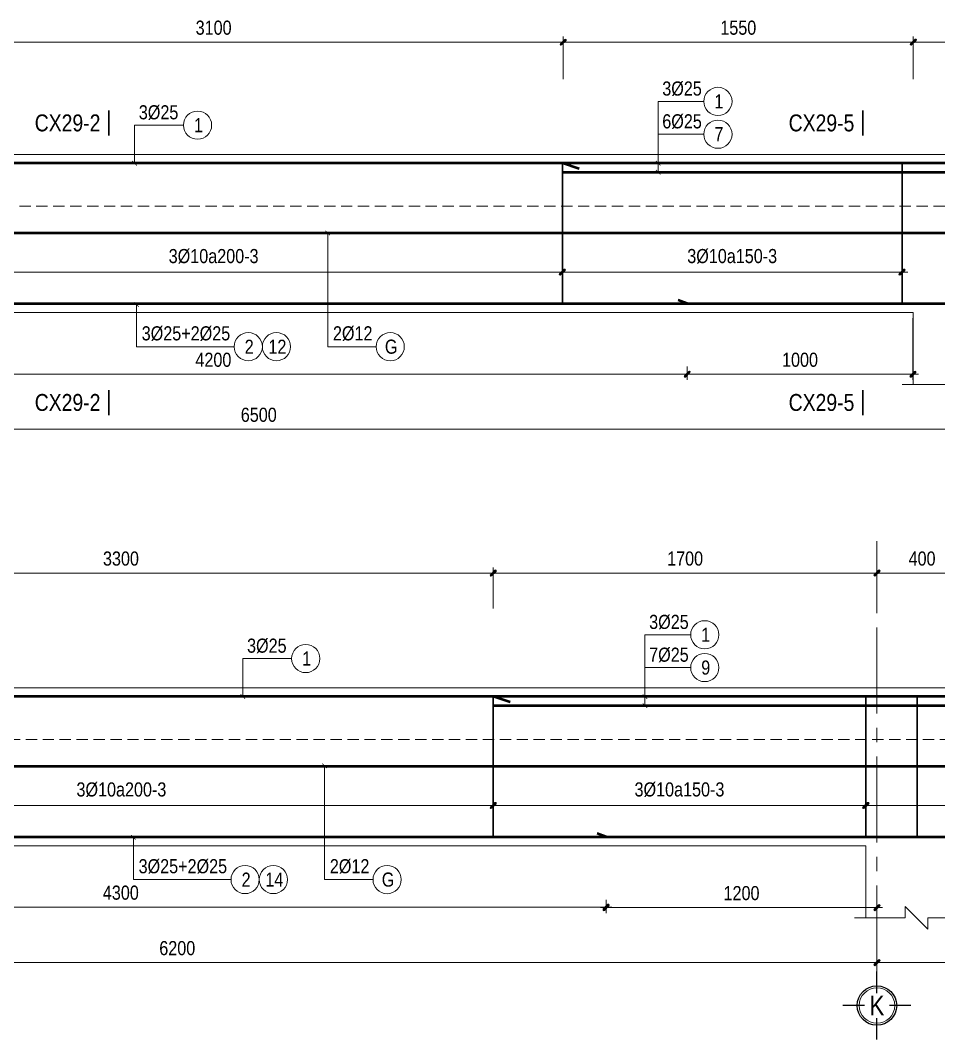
# Model space of a CAD drawing. Header units: millimetres. Extents: x 397144 to 8960116, y 345581 to 674207.
# Drawn here: x 5010266 to 5014334, y 607481 to 611998 of the extents above; entities that cross this region are included whole.
import ezdxf
from ezdxf.enums import TextEntityAlignment as Align
from ezdxf.xclip import XClip

# ---------------------------------------------------------------- set-up
doc = ezdxf.new("R2010")
doc.units = ezdxf.units.MM
doc.header["$XCLIPFRAME"] = 0
doc.header["$PDSIZE"] = -10
doc.linetypes.add('CENTER2', pattern=[28.575, 19.05, -3.175, 3.175, -3.175])
doc.linetypes.add('HIDDEN', pattern=[0.375, 0.25, -0.125])
doc.layers.get('0').update_dxf_attribs({"linetype": 'CONTINUOUS'})
doc.layers.get('Defpoints').update_dxf_attribs({"color": 12, "linetype": 'CONTINUOUS'})
for name, color, linetype, lineweight in [('2', 2, 'CONTINUOUS', 20), ('CDAI', 8, 'CONTINUOUS', 30), ('CTHEP', 2, 'CONTINUOUS', 50), ('DBAO', 3, 'CONTINUOUS', 20), ('DGIONG', 4, 'CONTINUOUS', 13), ('KTH', 150, 'CONTINUOUS', 5), ('Net khuat', 8, 'HIDDEN', 13), ('STICK', 1, 'CONTINUOUS', 9), ('TEXT', 7, 'CONTINUOUS', 15)]:
    doc.layers.add(name, color=color, linetype=linetype, lineweight=lineweight)
doc.layers.add('8', color=8, linetype='CONTINUOUS')
doc.styles.add('HELVECONDENSE', font='VHELVCN_0.TTF')
doc.styles.add('Star-HelCon', font='VHELVCN_0.TTF')
doc.styles.add('TTP-HelCon', font='VHELVCN_0.TTF')
doc.styles.add('VNI-HELVE-CONDENSE', font='VHELVCN_0.TTF')
doc.dimstyles.new('kc-25', dxfattribs={"dimtxt": 62.5, "dimasz": 20, "dimexe": 20, "dimexo": 50, "dimgap": 25, "dimtad": 3, "dimdec": 0, "dimzin": 0, "dimdsep": 46, "dimtxsty": 'VNI-HELVE-CONDENSE', "dimblk": 'DIM', "dimcen": 2.5, "dimclrd": 256, "dimclre": 154, "dimclrt": 7, "dimaunit": 1, "dimadec": 0, "dimazin": 0, "dimtfac": 1, "dimtdec": 0, "dimtix": 1, "dimtmove": 0, "dimatfit": 3, "dimldrblk": 'DOT', "dimfxl": 1, "dimtolj": 1, "dimtzin": 0, "dimarcsym": 0})
doc.dimstyles.new('TTP-25', dxfattribs={"dimscale": 25, "dimtxt": 2.5, "dimasz": 1, "dimexe": 1, "dimexo": 1, "dimgap": 0.09, "dimtad": 0, "dimdec": 4, "dimrnd": 5, "dimzin": 9, "dimdsep": 46, "dimtxsty": 'TTP-HelCon', "dimblk": 'Stick1', "dimcen": 0.09, "dimdle": 1.5, "dimclrd": 256, "dimclre": 256, "dimclrt": 7, "dimadec": 0, "dimazin": 0, "dimtfac": 1, "dimtdec": 4, "dimtmove": 0, "dimatfit": 3, "dimldrblk": '_ArchTick1', "dimfxl": 1, "dimtvp": 1, "dimtolj": 1, "dimtzin": 0, "dimarcsym": 0})

# ---------------------------------------------------------------- blocks, each defined once
blk = doc.blocks.new('CX28')
at = {"layer": 'CTHEP'}
blk.add_line((5053030.18222, 532731.7149), (5097531.87558, 532731.66677), dxfattribs=at)
for points in [[(5097715.24036, 532412.46726), (5097715.24036, 533040.65447), (5052876.45717, 533040.71921), (5052876.45717, 532414.45672)], [(5052911.67392, 532795.12013), (5052911.67392, 532418.73006), (5052911.67392, 532418.73006), (5053145.32759, 532418.707), (5068846.45578, 532418.67871), (5069420.50128, 532418.67683), (5097679.69928, 532418.65468), (5097679.69928, 532941.5302)]]:
    blk.add_lwpolyline(points, dxfattribs=at)
at = {"layer": 'DBAO'}
blk.add_lwpolyline([(5090646.45856, 532379.61946), (5097745.24037, 532379.61208), (5097745.24037, 533079.60878), (5068994.36202, 533079.65363)], dxfattribs=at)
at = {"layer": 'Net khuat', "ltscale": 200}
blk.add_lwpolyline([(5052846.45717, 532849.73002), (5097745.24037, 532849.73002)], dxfattribs=at)
blk = doc.blocks.new('Stick1')
at = {"layer": 'STICK'}
h = blk.add_hatch(color=256, dxfattribs=at)
edge = h.paths.add_edge_path()
edge.add_line((0.3, 0.5), (-0.5, -0.3))
edge.add_arc((-0.4, -0.4), 0.141, 135, 315)
edge.add_line((-0.3, -0.5), (0.5, 0.3))
edge.add_arc((0.4, 0.4), 0.141, 315, 495)
blk.add_line((1, 0), (-1, 0), dxfattribs=at)
blk.add_lwpolyline([(0.3, 0.5), (-0.5, -0.3, 1), (-0.3, -0.5), (0.5, 0.3, 1), (0.3, 0.5, 1)], format="xyb", dxfattribs=at)
blk = doc.blocks.new('*D8677')
at = {"layer": 'Defpoints', "color": 0, "transparency": 16777216}
for p in [(5083408, 523481.9), (5083408, 523310.5), (5085108, 523310.5)]:
    blk.add_point(p, dxfattribs=at)
at = {"layer": 'KTH', "lineweight": -2, "transparency": 16777216}
for p, q in [((5083408, 523335.5), (5083408, 523506.9)), ((5085083, 523481.9), (5083433, 523481.9)), ((5085108, 523335.5), (5085108, 523506.9))]:
    blk.add_line(p, q, dxfattribs=at)
at = {"layer": 'KTH', "lineweight": -2, "transparency": 16777216, "xscale": 25, "yscale": 25, "zscale": 25, "rotation": 180}
blk.add_blockref('Stick1', (5083408, 523481.9), dxfattribs=at)
at = {"layer": 'KTH', "lineweight": -2, "transparency": 16777216, "xscale": 25, "yscale": 25, "zscale": 25}
blk.add_blockref('Stick1', (5085108, 523481.9), dxfattribs=at)
at = {"layer": 'KTH', "color": 7, "transparency": 16777216, "insert": (5084258, 523545.7), "char_height": 62.5, "attachment_point": 5, "style": 'TTP-HelCon'}
blk.add_mtext('\\A1;1700', dxfattribs=at)
blk = doc.blocks.new('_ArchTick1')
at = {"color": 0, "const_width": 3.81}
blk.add_lwpolyline([(-12.7, -12.7), (12.7, 12.7)], dxfattribs=at)
blk = doc.blocks.new('*D8685')
at = {"layer": 'Defpoints', "color": 0, "transparency": 16777216}
for p in [(5085507.7, 523481.9), (5085108, 523310.5), (5085507.7, 523310.5)]:
    blk.add_point(p, dxfattribs=at)
at = {"layer": 'KTH', "lineweight": -2, "transparency": 16777216}
for p, q in [((5085108, 523335.5), (5085108, 523506.9)), ((5085133, 523481.9), (5085482.7, 523481.9)), ((5085507.7, 523335.5), (5085507.7, 523506.9))]:
    blk.add_line(p, q, dxfattribs=at)
at = {"layer": 'KTH', "lineweight": -2, "transparency": 16777216, "xscale": 25, "yscale": 25, "zscale": 25, "rotation": 180}
blk.add_blockref('Stick1', (5085108, 523481.9), dxfattribs=at)
at = {"layer": 'KTH', "lineweight": -2, "transparency": 16777216, "xscale": 25, "yscale": 25, "zscale": 25}
blk.add_blockref('Stick1', (5085507.7, 523481.9), dxfattribs=at)
at = {"layer": 'KTH', "color": 7, "transparency": 16777216, "insert": (5085307.9, 523545.7), "char_height": 62.5, "attachment_point": 5, "style": 'TTP-HelCon'}
blk.add_mtext('\\A1;400', dxfattribs=at)
blk = doc.blocks.new('*D8686')
at = {"layer": 'Defpoints', "color": 0, "transparency": 16777216}
for p in [(5083908, 522059.3), (5085108, 522059.3), (5083908, 521999.3)]:
    blk.add_point(p, dxfattribs=at)
at = {"layer": 'KTH', "lineweight": -2, "transparency": 16777216}
for p, q in [((5083908, 522034.3), (5083908, 521974.3)), ((5085108, 522034.3), (5085108, 521974.3)), ((5085083, 521999.3), (5083933, 521999.3))]:
    blk.add_line(p, q, dxfattribs=at)
at = {"layer": 'KTH', "lineweight": -2, "transparency": 16777216, "xscale": 25, "yscale": 25, "zscale": 25, "rotation": 180}
blk.add_blockref('Stick1', (5083908, 521999.3), dxfattribs=at)
at = {"layer": 'KTH', "lineweight": -2, "transparency": 16777216, "xscale": 25, "yscale": 25, "zscale": 25}
blk.add_blockref('Stick1', (5085108, 521999.3), dxfattribs=at)
at = {"layer": 'KTH', "color": 7, "transparency": 16777216, "insert": (5084508, 522063.1), "char_height": 62.5, "attachment_point": 5, "style": 'TTP-HelCon'}
blk.add_mtext('\\A1;1200', dxfattribs=at)
blk = doc.blocks.new('*D8690')
at = {"layer": 'Defpoints', "color": 0, "transparency": 16777216}
for p in [(5067503, 522591.9), (5069008, 522509.5), (5067503, 522452)]:
    blk.add_point(p, dxfattribs=at)
at = {"layer": 'KTH', "lineweight": -2, "transparency": 16777216}
for p, q in [((5067503, 522566.9), (5067503, 522427)), ((5068983, 522452), (5067528, 522452)), ((5069008, 522484.5), (5069008, 522427))]:
    blk.add_line(p, q, dxfattribs=at)
at = {"layer": 'KTH', "lineweight": -2, "transparency": 16777216, "xscale": 25, "yscale": 25, "zscale": 25, "rotation": 180}
blk.add_blockref('Stick1', (5067503, 522452), dxfattribs=at)
at = {"layer": 'KTH', "lineweight": -2, "transparency": 16777216, "xscale": 25, "yscale": 25, "zscale": 25}
blk.add_blockref('Stick1', (5069008, 522452), dxfattribs=at)
at = {"layer": 'KTH', "color": 7, "transparency": 16777216, "insert": (5068255.5, 522521.9), "char_height": 62.5, "attachment_point": 5, "style": 'TTP-HelCon'}
blk.add_mtext('\\A1;3Þ10a150-3', dxfattribs=at)
blk = doc.blocks.new('*D8692')
at = {"layer": 'Defpoints', "color": 0, "transparency": 16777216}
for p in [(5069658, 523471), (5069058, 523317.9), (5069658, 523317.9)]:
    blk.add_point(p, dxfattribs=at)
at = {"layer": 'KTH', "lineweight": -2, "transparency": 16777216}
for p, q in [((5069058, 523342.9), (5069058, 523496)), ((5069658, 523342.9), (5069658, 523496)), ((5069083, 523471), (5069633, 523471))]:
    blk.add_line(p, q, dxfattribs=at)
at = {"layer": 'KTH', "lineweight": -2, "transparency": 16777216, "xscale": 25, "yscale": 25, "zscale": 25, "rotation": 180}
blk.add_blockref('Stick1', (5069058, 523471), dxfattribs=at)
at = {"layer": 'KTH', "lineweight": -2, "transparency": 16777216, "xscale": 25, "yscale": 25, "zscale": 25}
blk.add_blockref('Stick1', (5069658, 523471), dxfattribs=at)
at = {"layer": 'KTH', "color": 7, "transparency": 16777216, "insert": (5069358, 523534.8), "char_height": 62.5, "attachment_point": 5, "style": 'TTP-HelCon'}
blk.add_mtext('\\A1;600', dxfattribs=at)
blk = doc.blocks.new('dau truc')
blk.add_circle((0, 0), 180)
at = {"layer": '8'}
for p, q in [((0, 127), (0, 345)), ((-127, 0), (-345, 0)), ((345, 0), (127, 0)), ((0, -345), (0, -127))]:
    blk.add_line(p, q, dxfattribs=at)
blk.add_circle((0, 0), 200, dxfattribs=at)
at = {"layer": 'TEXT', "style": 'HELVECONDENSE'}
blk.add_attdef('A', text='', height=233, dxfattribs=at).set_placement((0, 0), align=Align.MIDDLE)
blk = doc.blocks.new('*D8659')
at = {"layer": 'Defpoints', "color": 0, "transparency": 16777216}
for p in [(5069058, 523470.9), (5067507, 523281.9), (5069058, 523281.9)]:
    blk.add_point(p, dxfattribs=at)
at = {"layer": 'KTH', "lineweight": -2, "transparency": 16777216}
for p, q in [((5067507, 523306.9), (5067507, 523495.9)), ((5069058, 523306.9), (5069058, 523495.9)), ((5067532, 523470.9), (5069033, 523470.9))]:
    blk.add_line(p, q, dxfattribs=at)
at = {"layer": 'KTH', "lineweight": -2, "transparency": 16777216, "xscale": 25, "yscale": 25, "zscale": 25, "rotation": 180}
blk.add_blockref('Stick1', (5067507, 523470.9), dxfattribs=at)
at = {"layer": 'KTH', "lineweight": -2, "transparency": 16777216, "xscale": 25, "yscale": 25, "zscale": 25}
blk.add_blockref('Stick1', (5069058, 523470.9), dxfattribs=at)
at = {"layer": 'KTH', "color": 7, "transparency": 16777216, "insert": (5068282.5, 523534.7), "char_height": 62.5, "attachment_point": 5, "style": 'TTP-HelCon'}
blk.add_mtext('\\A1;1550', dxfattribs=at)
blk = doc.blocks.new('*D8664')
at = {"layer": 'Defpoints', "color": 0, "transparency": 16777216}
for p in [(5064413, 522592), (5067503, 522591.9), (5067503, 522451.9)]:
    blk.add_point(p, dxfattribs=at)
at = {"layer": 'KTH', "lineweight": -2, "transparency": 16777216}
for p, q in [((5064413, 522567), (5064413, 522426.9)), ((5067503, 522566.9), (5067503, 522426.9)), ((5064438, 522451.9), (5067478, 522451.9))]:
    blk.add_line(p, q, dxfattribs=at)
at = {"layer": 'KTH', "lineweight": -2, "transparency": 16777216, "xscale": 25, "yscale": 25, "zscale": 25, "rotation": 180}
blk.add_blockref('Stick1', (5064413, 522451.9), dxfattribs=at)
at = {"layer": 'KTH', "lineweight": -2, "transparency": 16777216, "xscale": 25, "yscale": 25, "zscale": 25}
blk.add_blockref('Stick1', (5067503, 522451.9), dxfattribs=at)
at = {"layer": 'KTH', "color": 7, "transparency": 16777216, "insert": (5065958, 522521.8), "char_height": 62.5, "attachment_point": 5, "style": 'TTP-HelCon'}
blk.add_mtext('\\A1;3Þ10a200-3', dxfattribs=at)
blk = doc.blocks.new('*D8666')
at = {"layer": 'Defpoints', "color": 0, "transparency": 16777216}
for p in [(5067507, 523470.9), (5064409, 523292.9), (5067507, 523281.9)]:
    blk.add_point(p, dxfattribs=at)
at = {"layer": 'KTH', "lineweight": -2, "transparency": 16777216}
for p, q in [((5064409, 523317.9), (5064409, 523495.9)), ((5067507, 523306.9), (5067507, 523495.9)), ((5064434, 523470.9), (5067482, 523470.9))]:
    blk.add_line(p, q, dxfattribs=at)
at = {"layer": 'KTH', "lineweight": -2, "transparency": 16777216, "xscale": 25, "yscale": 25, "zscale": 25, "rotation": 180}
blk.add_blockref('Stick1', (5064409, 523470.9), dxfattribs=at)
at = {"layer": 'KTH', "lineweight": -2, "transparency": 16777216, "xscale": 25, "yscale": 25, "zscale": 25}
blk.add_blockref('Stick1', (5067507, 523470.9), dxfattribs=at)
at = {"layer": 'KTH', "color": 7, "transparency": 16777216, "insert": (5065958, 523534.7), "char_height": 62.5, "attachment_point": 5, "style": 'TTP-HelCon'}
blk.add_mtext('\\A1;3100', dxfattribs=at)
blk = doc.blocks.new('*D8668')
at = {"layer": 'Defpoints', "color": 0, "transparency": 16777216}
for p in [(5083408, 523481.9), (5083408, 523299.5), (5080109, 523292.9)]:
    blk.add_point(p, dxfattribs=at)
at = {"layer": 'KTH', "lineweight": -2, "transparency": 16777216}
for p, q in [((5080109, 523317.9), (5080109, 523506.9)), ((5080134, 523481.9), (5083383, 523481.9)), ((5083408, 523324.5), (5083408, 523506.9))]:
    blk.add_line(p, q, dxfattribs=at)
at = {"layer": 'KTH', "lineweight": -2, "transparency": 16777216, "xscale": 25, "yscale": 25, "zscale": 25, "rotation": 180}
blk.add_blockref('Stick1', (5080109, 523481.9), dxfattribs=at)
at = {"layer": 'KTH', "lineweight": -2, "transparency": 16777216, "xscale": 25, "yscale": 25, "zscale": 25}
blk.add_blockref('Stick1', (5083408, 523481.9), dxfattribs=at)
at = {"layer": 'KTH', "color": 7, "transparency": 16777216, "insert": (5081758.5, 523545.7), "char_height": 62.5, "attachment_point": 5, "style": 'TTP-HelCon'}
blk.add_mtext('\\A1;3300', dxfattribs=at)
blk = doc.blocks.new('DIM')
h = blk.add_hatch(color=1)
h.paths.add_polyline_path([(0.49, 0.29, 1), (0.29, 0.49), (-0.19, 0), (0.19, 0)])
h.paths.add_polyline_path([(0.19, 0), (-0.19, 0), (-0.49, -0.29, 1), (-0.29, -0.49)])
at = {"color": 9}
for p, q in [((-0.19, 0), (-1.5, 0)), ((0.19, 0), (1.5, 0))]:
    blk.add_line(p, q, dxfattribs=at)
at = {"color": 1}
for p, q in [((-0.49, -0.29), (0.29, 0.49)), ((-0.29, -0.49), (0.49, 0.29)), ((-0.19, 0), (0.19, 0))]:
    blk.add_line(p, q, dxfattribs=at)
blk.add_arc((-0.39, -0.39), 0.138, 135, 315, dxfattribs=at)
blk = doc.blocks.new('*D1594')
at = {"layer": 'Defpoints', "color": 0, "transparency": 16777216}
for p in [(5062908, 521953.5), (5069408, 521852.4), (5069408, 521755.5)]:
    blk.add_point(p, dxfattribs=at)
at = {"layer": 'KTH', "lineweight": -2, "transparency": 16777216}
for p, q in [((5062908, 521928.5), (5062908, 521730.5)), ((5069408, 521827.4), (5069408, 521730.5)), ((5062933, 521755.5), (5069383, 521755.5))]:
    blk.add_line(p, q, dxfattribs=at)
at = {"layer": 'KTH', "lineweight": -2, "transparency": 16777216, "xscale": 25, "yscale": 25, "zscale": 25, "rotation": 180}
blk.add_blockref('Stick1', (5062908, 521755.5), dxfattribs=at)
at = {"layer": 'KTH', "lineweight": -2, "transparency": 16777216, "xscale": 25, "yscale": 25, "zscale": 25}
blk.add_blockref('Stick1', (5069408, 521755.5), dxfattribs=at)
at = {"layer": 'KTH', "color": 7, "transparency": 16777216, "insert": (5066158, 521819.3), "char_height": 62.5, "attachment_point": 5, "style": 'TTP-HelCon'}
blk.add_mtext('\\A1;6500', dxfattribs=at)
blk = doc.blocks.new('*D8640')
at = {"layer": 'Defpoints', "color": 0, "transparency": 16777216}
for p in [(5078908, 521953.5), (5085108, 521872.9), (5085108, 521755.5)]:
    blk.add_point(p, dxfattribs=at)
at = {"layer": 'KTH', "lineweight": -2, "transparency": 16777216}
for p, q in [((5078908, 521928.5), (5078908, 521730.5)), ((5085108, 521847.9), (5085108, 521730.5)), ((5078933, 521755.5), (5085083, 521755.5))]:
    blk.add_line(p, q, dxfattribs=at)
at = {"layer": 'KTH', "lineweight": -2, "transparency": 16777216, "xscale": 25, "yscale": 25, "zscale": 25, "rotation": 180}
blk.add_blockref('Stick1', (5078908, 521755.5), dxfattribs=at)
at = {"layer": 'KTH', "lineweight": -2, "transparency": 16777216, "xscale": 25, "yscale": 25, "zscale": 25}
blk.add_blockref('Stick1', (5085108, 521755.5), dxfattribs=at)
at = {"layer": 'KTH', "color": 7, "transparency": 16777216, "insert": (5082008, 521819.3), "char_height": 62.5, "attachment_point": 5, "style": 'TTP-HelCon'}
blk.add_mtext('\\A1;6200', dxfattribs=at)
blk = doc.blocks.new('*D8670')
at = {"layer": 'Defpoints', "color": 0, "transparency": 16777216}
for p in [(5069056, 522273.5), (5068056, 522059.3), (5068056, 521999.3)]:
    blk.add_point(p, dxfattribs=at)
at = {"layer": 'KTH', "lineweight": -2, "transparency": 16777216}
for p, q in [((5069056, 522248.5), (5069056, 521974.3)), ((5068056, 522034.3), (5068056, 521974.3)), ((5069031, 521999.3), (5068081, 521999.3))]:
    blk.add_line(p, q, dxfattribs=at)
at = {"layer": 'KTH', "lineweight": -2, "transparency": 16777216, "xscale": 25, "yscale": 25, "zscale": 25, "rotation": 180}
blk.add_blockref('Stick1', (5068056, 521999.3), dxfattribs=at)
at = {"layer": 'KTH', "lineweight": -2, "transparency": 16777216, "xscale": 25, "yscale": 25, "zscale": 25}
blk.add_blockref('Stick1', (5069056, 521999.3), dxfattribs=at)
at = {"layer": 'KTH', "color": 7, "transparency": 16777216, "insert": (5068556, 522063.1), "char_height": 62.5, "attachment_point": 5, "style": 'TTP-HelCon'}
blk.add_mtext('\\A1;1000', dxfattribs=at)
blk = doc.blocks.new('*D8671')
at = {"layer": 'Defpoints', "color": 0, "transparency": 16777216}
for p in [(5063858, 522059.3), (5068056, 522034.3), (5068056, 521999.3)]:
    blk.add_point(p, dxfattribs=at)
at = {"layer": 'KTH', "lineweight": -2, "transparency": 16777216}
for p, q in [((5063858, 522034.3), (5063858, 521974.3)), ((5063883, 521999.3), (5068031, 521999.3)), ((5068056, 522009.3), (5068056, 521974.3))]:
    blk.add_line(p, q, dxfattribs=at)
at = {"layer": 'KTH', "lineweight": -2, "transparency": 16777216, "xscale": 25, "yscale": 25, "zscale": 25, "rotation": 180}
blk.add_blockref('Stick1', (5063858, 521999.3), dxfattribs=at)
at = {"layer": 'KTH', "lineweight": -2, "transparency": 16777216, "xscale": 25, "yscale": 25, "zscale": 25}
blk.add_blockref('Stick1', (5068056, 521999.3), dxfattribs=at)
at = {"layer": 'KTH', "color": 7, "transparency": 16777216, "insert": (5065957, 522063.1), "char_height": 62.5, "attachment_point": 5, "style": 'TTP-HelCon'}
blk.add_mtext('\\A1;4200', dxfattribs=at)
blk = doc.blocks.new('*D8654')
at = {"layer": 'Defpoints', "color": 0, "transparency": 16777216}
for p in [(5079608, 522061.4), (5083908, 522036.4), (5083908, 522001.4)]:
    blk.add_point(p, dxfattribs=at)
at = {"layer": 'KTH', "lineweight": -2, "transparency": 16777216}
for p, q in [((5079608, 522036.4), (5079608, 521976.4)), ((5079633, 522001.4), (5083883, 522001.4)), ((5083908, 522011.4), (5083908, 521976.4))]:
    blk.add_line(p, q, dxfattribs=at)
at = {"layer": 'KTH', "lineweight": -2, "transparency": 16777216, "xscale": 25, "yscale": 25, "zscale": 25, "rotation": 180}
blk.add_blockref('Stick1', (5079608, 522001.4), dxfattribs=at)
at = {"layer": 'KTH', "lineweight": -2, "transparency": 16777216, "xscale": 25, "yscale": 25, "zscale": 25}
blk.add_blockref('Stick1', (5083908, 522001.4), dxfattribs=at)
at = {"layer": 'KTH', "color": 7, "transparency": 16777216, "insert": (5081758, 522065.2), "char_height": 62.5, "attachment_point": 5, "style": 'TTP-HelCon'}
blk.add_mtext('\\A1;4300', dxfattribs=at)
blk = doc.blocks.new('*D8656')
at = {"layer": 'Defpoints', "color": 0, "transparency": 16777216}
for p in [(5083408, 522591.9), (5085058, 522509.5), (5083408, 522452)]:
    blk.add_point(p, dxfattribs=at)
at = {"layer": 'KTH', "lineweight": -2, "transparency": 16777216}
for p, q in [((5083408, 522566.9), (5083408, 522427)), ((5085033, 522452), (5083433, 522452)), ((5085058, 522484.5), (5085058, 522427))]:
    blk.add_line(p, q, dxfattribs=at)
at = {"layer": 'KTH', "lineweight": -2, "transparency": 16777216, "xscale": 25, "yscale": 25, "zscale": 25, "rotation": 180}
blk.add_blockref('Stick1', (5083408, 522452), dxfattribs=at)
at = {"layer": 'KTH', "lineweight": -2, "transparency": 16777216, "xscale": 25, "yscale": 25, "zscale": 25}
blk.add_blockref('Stick1', (5085058, 522452), dxfattribs=at)
at = {"layer": 'KTH', "color": 7, "transparency": 16777216, "insert": (5084233, 522521.9), "char_height": 62.5, "attachment_point": 5, "style": 'TTP-HelCon'}
blk.add_mtext('\\A1;3Þ10a150-3', dxfattribs=at)
blk = doc.blocks.new('*D8657')
at = {"layer": 'Defpoints', "color": 0, "transparency": 16777216}
for p in [(5080113, 522592), (5083408, 522566.9), (5083408, 522451.9)]:
    blk.add_point(p, dxfattribs=at)
at = {"layer": 'KTH', "lineweight": -2, "transparency": 16777216}
for p, q in [((5080113, 522567), (5080113, 522426.9)), ((5083408, 522541.9), (5083408, 522426.9)), ((5080138, 522451.9), (5083383, 522451.9))]:
    blk.add_line(p, q, dxfattribs=at)
at = {"layer": 'KTH', "lineweight": -2, "transparency": 16777216, "xscale": 25, "yscale": 25, "zscale": 25, "rotation": 180}
blk.add_blockref('Stick1', (5080113, 522451.9), dxfattribs=at)
at = {"layer": 'KTH', "lineweight": -2, "transparency": 16777216, "xscale": 25, "yscale": 25, "zscale": 25}
blk.add_blockref('Stick1', (5083408, 522451.9), dxfattribs=at)
at = {"layer": 'KTH', "color": 7, "transparency": 16777216, "insert": (5081760.5, 522521.8), "char_height": 62.5, "attachment_point": 5, "style": 'TTP-HelCon'}
blk.add_mtext('\\A1;3Þ10a200-3', dxfattribs=at)
blk = doc.blocks.new('*D8658')
at = {"layer": 'Defpoints', "color": 0, "transparency": 16777216}
for p in [(5088418, 521953.5), (5085108, 521815.5), (5088418, 521755.5)]:
    blk.add_point(p, dxfattribs=at)
at = {"layer": 'KTH', "lineweight": -2, "transparency": 16777216}
for p, q in [((5088418, 521928.5), (5088418, 521730.5)), ((5085108, 521790.5), (5085108, 521730.5)), ((5085133, 521755.5), (5088393, 521755.5))]:
    blk.add_line(p, q, dxfattribs=at)
at = {"layer": 'KTH', "lineweight": -2, "transparency": 16777216, "xscale": 25, "yscale": 25, "zscale": 25, "rotation": 180}
blk.add_blockref('Stick1', (5085108, 521755.5), dxfattribs=at)
at = {"layer": 'KTH', "lineweight": -2, "transparency": 16777216, "xscale": 25, "yscale": 25, "zscale": 25}
blk.add_blockref('Stick1', (5088418, 521755.5), dxfattribs=at)
at = {"layer": 'KTH', "color": 7, "transparency": 16777216, "insert": (5086763, 521819.3), "char_height": 62.5, "attachment_point": 5, "style": 'TTP-HelCon'}
blk.add_mtext('\\A1;3310', dxfattribs=at)
blk = doc.blocks.new('MC')
at = {"layer": 'CTHEP', "const_width": 10}
blk.add_lwpolyline([(0, 150), (0, 0)], dxfattribs=at)
at = {"layer": 'TEXT', "style": 'TTP-HelCon'}
blk.add_attdef('A', text='', height=100, dxfattribs=at).set_placement((-50, 25.5), align=Align.RIGHT)
blk = doc.blocks.new('*D8714')
at = {"layer": 'Defpoints', "color": 0, "transparency": 16777216}
for p in [(5085059.6, 522591.9), (5088176.2, 522509.5), (5085059.6, 522452)]:
    blk.add_point(p, dxfattribs=at)
at = {"layer": 'KTH', "lineweight": -2, "transparency": 16777216}
for p, q in [((5085059.6, 522566.9), (5085059.6, 522427)), ((5088151.2, 522452), (5085084.6, 522452)), ((5088176.2, 522484.5), (5088176.2, 522427))]:
    blk.add_line(p, q, dxfattribs=at)
at = {"layer": 'KTH', "lineweight": -2, "transparency": 16777216, "xscale": 25, "yscale": 25, "zscale": 25, "rotation": 180}
blk.add_blockref('Stick1', (5085059.6, 522452), dxfattribs=at)
at = {"layer": 'KTH', "lineweight": -2, "transparency": 16777216, "xscale": 25, "yscale": 25, "zscale": 25}
blk.add_blockref('Stick1', (5088176.2, 522452), dxfattribs=at)
at = {"layer": 'KTH', "color": 7, "transparency": 16777216, "insert": (5086617.9, 522521.9), "char_height": 62.5, "attachment_point": 5, "style": 'TTP-HelCon'}
blk.add_mtext('\\A1;3Þ10a150-3', dxfattribs=at)
blk = doc.blocks.new('*D1859')
at = {"layer": 'Defpoints', "color": 0, "transparency": 16777216}
for p in [(5103171.8, 563243.4), (5113271.8, 563243.4), (5113271.8, 563045.5)]:
    blk.add_point(p, dxfattribs=at)
at = {"layer": 'KTH', "lineweight": -2, "transparency": 16777216}
for p, q in [((5103171.8, 563218.4), (5103171.8, 563020.5)), ((5113271.8, 563218.4), (5113271.8, 563020.5)), ((5103196.8, 563045.5), (5113246.8, 563045.5))]:
    blk.add_line(p, q, dxfattribs=at)
at = {"layer": 'KTH', "lineweight": -2, "transparency": 16777216, "xscale": 25, "yscale": 25, "zscale": 25, "rotation": 180}
blk.add_blockref('Stick1', (5103171.8, 563045.5), dxfattribs=at)
at = {"layer": 'KTH', "lineweight": -2, "transparency": 16777216, "xscale": 25, "yscale": 25, "zscale": 25}
blk.add_blockref('Stick1', (5113271.8, 563045.5), dxfattribs=at)
at = {"layer": 'KTH', "color": 7, "transparency": 16777216, "insert": (5108221.8, 563109.3), "char_height": 62.5, "attachment_point": 5, "style": 'TTP-HelCon'}
blk.add_mtext('\\A1;10100', dxfattribs=at)
blk = doc.blocks.new('CX29')
at = {"layer": 'CDAI', "ltscale": 52.5}
for p, q in [((5067503.00553, 522938.49831), (5067503.00553, 522312.52731)), ((5069008.00553, 522938.57045), (5069008.00553, 522308.57045)), ((5083408.00552, 522938.45614), (5083408.00552, 522308.45614)), ((5083408.00552, 522938.45614), (5083408.00552, 522308.45614)), ((5085058.00552, 522938.45614), (5085058.00552, 522308.45614)), ((5085058.00552, 522938.45614), (5085058.00552, 522308.45614)), ((5085286.77764, 522938.45614), (5085286.77764, 522308.45614))]:
    blk.add_line(p, q, dxfattribs=at)
at = {"layer": 'CTHEP'}
for p, q in [((5067578.00553, 522909.49831), (5067503.00553, 522934.49831)), ((5067507.04501, 522894.55729), (5071657.00692, 522894.55729)), ((5083483.00552, 522909.45614), (5083408.00552, 522934.45614)), ((5040791.73058, 522625.55855), (5088196.68235, 522625.51042)), ((5068056.00553, 522312.5171), (5068016.50653, 522328.20898)), ((5083908.00552, 522312.5171), (5083868.50653, 522328.20898))]:
    blk.add_line(p, q, dxfattribs=at)
for points in [[(5088380.04714, 522306.31091), (5088380.04714, 522934.49812), (5040638.00552, 522934.56286), (5040638.00552, 522308.30037)], [(5083408.00552, 522894.45614), (5088340.04714, 522894.45614), (5088340.04714, 522306.31091)], [(5040673.22228, 522688.96378), (5040673.22228, 522312.57371), (5040673.22228, 522312.57371), (5040906.87594, 522312.55065), (5053058.00553, 522312.52236), (5053632.05103, 522312.52048), (5088308.99188, 522312.49833), (5088308.99188, 522835.37385)]]:
    blk.add_lwpolyline(points, dxfattribs=at)
at = {"layer": 'DBAO'}
for points in [[(5088418.00552, 521953.49448), (5088418.00552, 522973.44839), (5053205.91177, 522973.49728)], [(5062858.00692, 522273.48396), (5069058.00553, 522273.4742)], [(5069058.00553, 521953.57045), (5069058.00553, 522273.57045)], [(5085058.00552, 521953.57045), (5085058.00552, 522273.45619), (5078408.00692, 522273.46311)]]:
    blk.add_lwpolyline(points, dxfattribs=at)
at = {"layer": 'DGIONG'}
for points in [[(5069008.00553, 521953.57045), (5069233.00553, 521953.57045), (5069233.00553, 522003.57045), (5069333.00553, 521903.57045), (5069333.00553, 521953.57045), (5069708.00293, 521953.56662)], [(5085008.00552, 521953.57045), (5085233.00552, 521953.57045), (5085233.00552, 522003.57045), (5085333.00552, 521903.57045), (5085333.00552, 521953.57045), (5085708.00292, 521953.56662)]]:
    blk.add_lwpolyline(points, dxfattribs=at)
for centre in [(5068192.29271, 523208.37484), (5084345.27272, 523208.37484), (5065886.69492, 523103.08278), (5082577.32725, 523103.08278), (5068192.29271, 523063.07584), (5084345.27272, 523063.07584), (5066111.44252, 522121.52941), (5066236.44252, 522121.52941), (5066740.43835, 522121.48478), (5082308.77568, 522123.62235), (5082433.77568, 522123.62235), (5082937.77152, 522123.57771)]:
    blk.add_circle(centre, 62.5, dxfattribs=at)
at = {"layer": 'Net khuat', "linetype": 'CENTER2', "ltscale": 20}
blk.add_line((5085108.00552, 521716.07667), (5085108.00552, 523721.41931), dxfattribs=at)
at = {"layer": 'Net khuat', "ltscale": 200}
blk.add_lwpolyline([(5040608.00552, 522743.57367), (5088410.04714, 522743.57367)], dxfattribs=at)
at = {"xscale": 0.75, "yscale": 0.75, "zscale": 0.75}
for p, values in [((5065494.11295, 523056.4503), {'A': 'CX29-2'}), ((5068834.36175, 523056.4503), {'A': 'CX29-5'}), ((5065494.11295, 521817.70916), {'A': 'CX29-2'}), ((5068834.36175, 521817.70916), {'A': 'CX29-5'})]:
    blk.add_blockref('MC', p, dxfattribs=at).add_auto_attribs(values)
at = {"layer": '2', "ltscale": 300}
ref = blk.add_blockref('dau truc', (5085108.00552, 521565.21213), dxfattribs=dict(at, xscale=0.4367131292819977, yscale=0.4367131292819977, zscale=0.4367131292819977))
ref.add_attrib('A', 'K', dxfattribs={"layer": 'TEXT', "height": 87.5, "style": 'HELVECONDENSE'}).set_placement((5085108.00552, 521565.21213), align=Align.MIDDLE)
at = {"layer": 'TEXT', "style": 'TTP-HelCon'}
for s, p in [('3Þ25', (5067945.78266, 523234.22778)), ('3Þ25', (5084098.76267, 523234.22778)), ('3Þ25', (5065626.57103, 523128.93572, 0)), ('3Þ25', (5082317.20336, 523128.93572, 0)), ('6Þ25', (5067945.78266, 523088.92878)), ('7Þ25', (5084098.76267, 523088.92878)), ('3Þ25+2Þ25', (5065639.36539, 522149.42647, 0)), ('2Þ12', (5066486.63048, 522149.38183, 0)), ('3Þ25+2Þ25', (5081836.69856, 522151.5194, 0)), ('2Þ12', (5082683.96365, 522151.47477, 0))]:
    blk.add_text(s, height=62.5, dxfattribs=at).set_placement(p)
at = {"layer": 'TEXT', "style": 'Star-HelCon'}
for s, p in [('1', (5068196.45937, 523208.37484)), ('1', (5084349.43938, 523208.37484)), ('1', (5065890.86159, 523103.08278)), ('1', (5082581.49392, 523103.08278)), ('7', (5068196.45937, 523063.07584)), ('9', (5084349.43938, 523063.07584)), ('2', (5066115.60918, 522121.52941)), ('12', (5066240.60918, 522121.52941)), ('G', (5066744.60501, 522121.48478)), ('2', (5082312.94235, 522123.62235)), ('14', (5082437.94235, 522123.62235)), ('G', (5082941.93818, 522123.57771))]:
    blk.add_text(s, height=62.5, dxfattribs=at).set_placement(p, align=Align.MIDDLE)
at = {"layer": 'KTH'}
for base, p1, p2, picture, middle in [((5067507.00553, 523470.89265), (5064409.00293, 523292.86806), (5067507.00553, 523281.88882), '*D8666', (5065958.00423, 523534.72599)), ((5069058.00553, 523470.89265), (5067507.00553, 523281.88882), (5069058.00553, 523281.88882), '*D8659', (5068282.50553, 523534.72599)), ((5069658.00293, 523470.96479), (5069058.00553, 523317.86806), (5069658.00293, 523317.86806), '*D8692', (5069358.00423, 523534.79812)), ((5083408.00552, 523481.8719), (5080109.00292, 523292.86806), (5083408.00552, 523299.45732), '*D8668', (5081758.50422, 523545.70523)), ((5068056.00553, 521999.30861), (5069056.00553, 522273.49448), (5068056.00553, 522059.25979), '*D8670', (5068556.00553, 522063.14195)), ((5083908.00552, 521999.30861), (5085108.00552, 522059.25979), (5083908.00552, 522059.25979), '*D8686', (5084508.00552, 522063.14195)), ((5069408.00552, 521755.51339), (5062908.00552, 521953.4964), (5069408.00552, 521852.36457), '*D1594', (5066158.00552, 521819.34672)), ((5085108.00552, 521755.51339), (5078908.00552, 521953.4964), (5085108.00552, 521872.92542), '*D8640', (5082008.00552, 521819.34672)), ((5088418.00552, 521755.51339), (5085108.00552, 521815.46457), (5088418.00552, 521953.49448), '*D8658', (5086763.00552, 521819.34672))]:
    dim = blk.add_linear_dim(base=base, p1=p1, p2=p2, angle=180, dimstyle='TTP-25', override={"dimtmove": 1}, dxfattribs=at)
    dim.commit()
    dim.dimension.update_dxf_attribs({"geometry": picture, "text_midpoint": middle})
for base, p1, p2, picture, middle in [((5083408.00552, 523481.8719), (5085108.00552, 523310.47873), (5083408.00552, 523310.47873), '*D8677', (5084258.00552, 523545.70523)), ((5085507.71975, 523481.8719), (5085108.00552, 523310.47873), (5085507.71975, 523310.47873), '*D8685', (5085307.86263, 523545.70523)), ((5068056.00553, 521999.30861), (5063858.00692, 522059.25979), (5068056.00553, 522034.25979), '*D8671', (5065957.00622, 522063.14195)), ((5083908.00552, 522001.40155), (5079608.00692, 522061.35272), (5083908.00552, 522036.35272), '*D8654', (5081758.00622, 522065.23488))]:
    dim = blk.add_linear_dim(base=base, p1=p1, p2=p2, dimstyle='TTP-25', override={"dimtmove": 1}, dxfattribs=at)
    dim.commit()
    dim.dimension.update_dxf_attribs({"geometry": picture, "text_midpoint": middle})
for base, p1, p2, picture, middle in [((5067503.00553, 522451.9189), (5064413.00293, 522592.00744), (5067503.00553, 522591.93914), '*D8664', (5065958.00423, 522521.83557)), ((5083407.99867, 522451.9189), (5080112.99607, 522592.00744), (5083407.99867, 522566.93914), '*D8657', (5081760.49737, 522521.83557))]:
    dim = blk.add_linear_dim(base=base, p1=p1, p2=p2, text='3Þ10a200-3', dimstyle='TTP-25', override={"dimtmove": 1}, dxfattribs=at)
    dim.commit()
    dim.dimension.update_dxf_attribs({"geometry": picture, "text_midpoint": middle})
for base, p1, p2, picture, middle in [((5067503.00553, 522451.99426), (5069008.00553, 522509.46761), (5067503.00553, 522591.93914), '*D8690', (5068255.50553, 522521.91093)), ((5083407.99867, 522451.99426), (5085057.99867, 522509.46761), (5083407.99867, 522591.93914), '*D8656', (5084232.99867, 522521.91093)), ((5085059.62139, 522451.99426), (5088176.16736, 522509.46761), (5085059.62139, 522591.93914), '*D8714', (5086617.89437, 522521.91093))]:
    dim = blk.add_linear_dim(base=base, p1=p1, p2=p2, angle=180, text='3Þ10a150-3', dimstyle='TTP-25', override={"dimtmove": 1}, dxfattribs=at)
    dim.commit()
    dim.dimension.update_dxf_attribs({"geometry": picture, "text_midpoint": middle})
at = {"layer": 'DGIONG'}
for points in [[(5067927.27089, 522934.56673), (5067927.27062, 523208.37484), (5068129.79271, 523208.37484)], [(5084080.2509, 522934.56673), (5084080.25063, 523208.37484), (5084282.77272, 523208.37484)], [(5065608.05927, 522934.57367), (5065608.059, 523103.08278), (5065824.19492, 523103.08278)], [(5082298.69159, 522934.57367), (5082298.69133, 523103.08278), (5082514.82725, 523103.08278)], [(5067927.27053, 522894.56673), (5067927.27027, 523063.07584), (5068129.79235, 523063.07584)], [(5084080.2509, 522934.56673), (5084080.25028, 523063.07584), (5084282.77237, 523063.07584)], [(5084080.2509, 522894.52277), (5084080.25077, 523063.07584), (5084282.77237, 523063.07584)], [(5066463.6203, 522625.52934), (5066463.61845, 522121.48478), (5066677.93835, 522121.48478)], [(5082660.95347, 522627.62228), (5082660.95162, 522123.57771), (5082875.27152, 522123.57771)], [(5065616.35362, 522308.57367), (5065616.35336, 522121.52941), (5066048.94252, 522121.52941)], [(5081813.68679, 522310.6666), (5081813.68652, 522123.62235), (5082246.27568, 522123.62235)]]:
    blk.add_leader(points, dimstyle='kc-25', override={"dimtad": 0, "dimldrblk": 'ArchTick', "dimfxl": 100, "dimarcsym": 1}, dxfattribs=at)
blk = doc.blocks.new('CX-37')
at = {"layer": 'CTHEP'}
for p, q in [((5128741.83394, 564224.46289), (5096651.83396, 564224.5159)), ((5096805.55901, 563915.51158), (5128583.48934, 563915.47222)), ((5103995.87946, 563602.47351), (5128672.60513, 563602.45631))]:
    blk.add_line(p, q, dxfattribs=at)
at = {"layer": 'DBAO'}
for points in [[(5128771.83395, 563243.52348), (5128771.83395, 564263.41532), (5103569.7402, 564263.45031)], [(5104021.83535, 563563.44752), (5112621.83396, 563563.43776)]]:
    blk.add_lwpolyline(points, dxfattribs=at)
at = {"layer": 'Net khuat', "ltscale": 200}
blk.add_lwpolyline([(5096621.83396, 564033.5267), (5128771.83395, 564033.5267)], dxfattribs=at)
at = {"layer": 'KTH'}
dim = blk.add_linear_dim(base=(5113271.83395, 563045.46643), p1=(5103171.83395, 563243.44943), p2=(5113271.83395, 563243.44943), angle=180, dimstyle='TTP-25', override={"dimtmove": 1}, dxfattribs=at)
dim.commit()
dim.dimension.update_dxf_attribs({"geometry": '*D1859', "text_midpoint": (5108221.83395, 563109.29976)})

msp = doc.modelspace()

# ---------------------------------------------------------------- block references
at = {"layer": 'DBAO'}
ref = msp.add_blockref('CX29', (-54836.20607, 88430.13783), dxfattribs=at)
XClip(ref).set_block_clipping_path([(5052647.457110296, 521291.834425699), (5069814.4529135572, 523623.1797792785)])
ref = msp.add_blockref('CX28', (-76509.46372, 78038.40234), dxfattribs=at)
XClip(ref).set_block_clipping_path([(5052406.2717898898, 531415.0863900818), (5069589.5742360996, 533729.3399608198)])
ref = msp.add_blockref('CX-37', (-92827.98322, 46827.85485), dxfattribs=at)
XClip(ref).set_block_clipping_path([(5112464.3325821627, 562606.5794690154), (5129699.8837684123, 564913.1328144962)])
ref = msp.add_blockref('CX29', (-71047.30223, 86066.57714), dxfattribs=at)
XClip(ref).set_block_clipping_path([(5068886.8367451904, 521317.6238129262), (5085656.3777450388, 523623.1797792785)])

doc.saveas('drawing.dxf')
